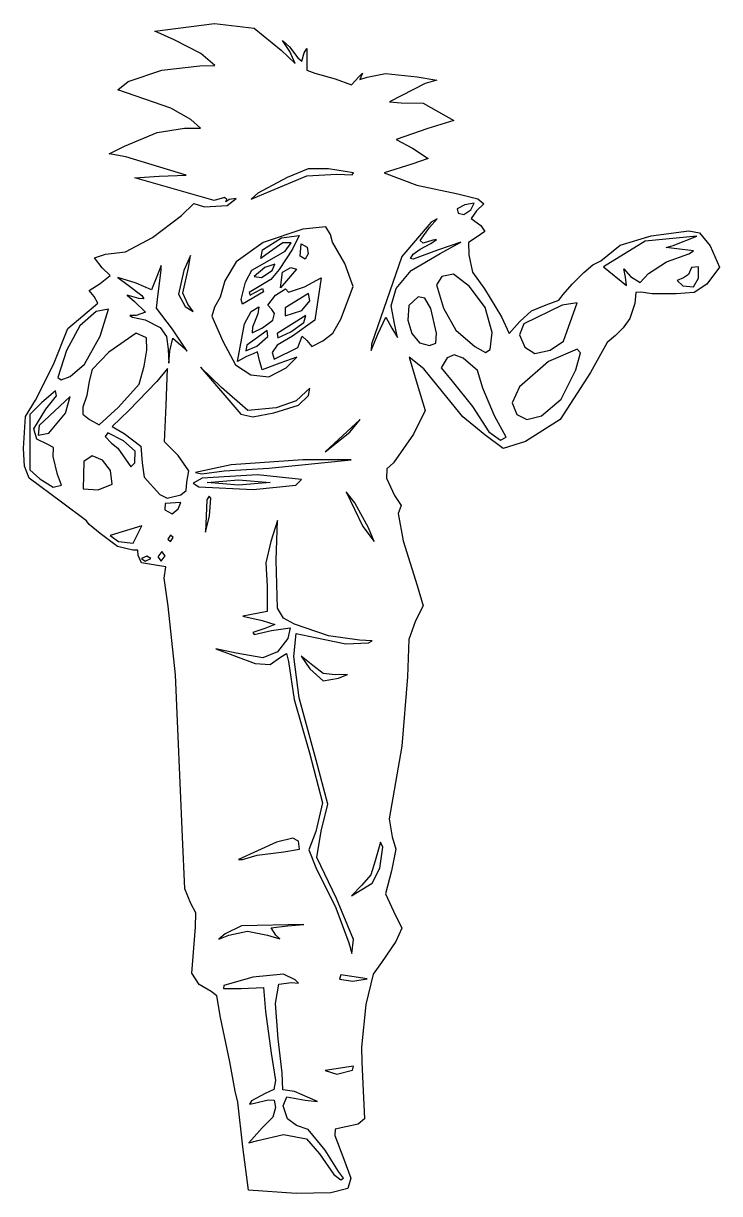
# Model space of a CAD drawing. Extents: x 9.4 to 47.8, y -22.7 to 11.
# Drawn here: x 9.38 to 29.19, y -22.33 to 10.97 of the extents above; entities that cross this region are included whole.
import ezdxf

# ---------------------------------------------------------------- set-up
doc = ezdxf.new("R2010")
doc.units = 0

msp = doc.modelspace()

# ---------------------------------------------------------------- linework, layer by layer
at = {"layer": 'Layer 1'}
for p, q in [((13.115116, 10.74917), (14.818386, 10.969456)), ((13.669732, 10.500563), (13.115116, 10.74917)), ((14.818386, 10.969456), (15.948351, 10.829611)), ((15.948351, 10.829611), (16.713726, 10.212244)), ((14.423571, 10.116801), (13.669732, 10.500563)), ((16.960365, 10.165223), (16.752325, 10.484094)), ((16.752325, 10.484094), (16.948154, 10.304273)), ((14.827892, 9.769951), (14.423571, 10.116801)), ((16.713726, 10.212244), (17.115606, 9.824)), ((16.948154, 10.304273), (17.187978, 9.985836)), ((17.115606, 9.824), (16.960365, 10.165223)), ((17.302084, 9.896181), (17.370563, 10.130079)), ((17.370563, 10.130079), (17.444512, 10.253336)), ((17.444512, 10.253336), (17.445472, 9.924867)), ((13.319536, 9.634179), (14.402386, 9.758716)), ((14.402386, 9.758716), (14.827892, 9.769951)), ((17.187978, 9.985836), (17.302084, 9.896181)), ((17.445472, 9.924867), (17.439901, 9.639211)), ((12.358315, 9.316563), (13.319536, 9.634179)), ((17.439901, 9.639211), (17.669254, 9.552604)), ((17.669254, 9.552604), (18.24927, 9.387845)), ((18.24927, 9.387845), (18.717279, 9.223474)), ((18.717279, 9.223474), (18.921311, 9.4472)), ((18.921311, 9.4472), (19.032004, 9.548932)), ((19.032004, 9.548932), (18.950666, 9.373352)), ((18.950666, 9.373352), (19.158971, 9.43678)), ((19.158971, 9.43678), (19.682667, 9.540715)), ((19.682667, 9.540715), (20.581431, 9.447603)), ((20.581431, 9.447603), (21.141465, 9.353874)), ((21.141465, 9.353874), (20.805444, 9.257757)), ((12.068906, 9.078605), (12.358315, 9.316563)), ((13.576177, 8.555928), (12.068906, 9.078605)), ((20.805444, 9.257757), (19.799934, 8.73345)), ((19.799934, 8.73345), (20.131725, 8.712286)), ((20.131725, 8.712286), (20.750225, 8.700266)), ((20.750225, 8.700266), (21.626829, 8.203403)), ((14.142606, 8.234946), (13.576177, 8.555928)), ((14.42105, 7.988819), (14.142606, 8.234946)), ((21.626829, 8.203403), (20.882197, 7.983099)), ((12.259035, 7.480389), (13.18322, 7.861682)), ((13.18322, 7.861682), (13.966045, 7.985712)), ((13.966045, 7.985712), (14.42105, 7.988819)), ((20.882197, 7.983099), (19.986224, 7.669315)), ((19.986224, 7.669315), (20.447982, 7.422574)), ((11.816839, 7.256789), (12.259035, 7.480389)), ((20.447982, 7.422574), (20.896009, 7.127254)), ((12.29756, 7.172235), (11.816839, 7.256789)), ((14.01043, 6.648406), (12.29756, 7.172235)), ((20.896009, 7.127254), (20.432089, 6.960156)), ((17.480342, 6.829011), (16.885132, 6.58098)), ((17.442973, 6.630418), (18.29449, 6.683091)), ((18.064052, 6.833425), (17.480342, 6.829011)), ((18.773429, 6.713712), (18.064052, 6.833425)), ((18.29449, 6.683091), (18.7326, 6.664317)), ((18.7326, 6.664317), (18.773429, 6.713712)), ((20.432089, 6.960156), (19.646487, 6.715711)), ((19.646487, 6.715711), (20.573214, 6.363449)), ((12.554268, 6.575868), (13.24505, 6.62615)), ((14.805038, 5.92514), (12.554268, 6.575868)), ((13.24505, 6.62615), (14.01043, 6.648406)), ((16.885132, 6.58098), (16.053071, 6.140551)), ((16.4017, 6.19141), (17.442973, 6.630418)), ((20.573214, 6.363449), (21.734887, 6.115827)), ((15.0984, 6.016186), (14.805038, 5.92514)), ((15.165675, 5.960501), (15.0984, 6.016186)), ((15.860532, 5.966705), (16.401692, 6.19141)), ((16.053071, 6.140551), (15.860532, 5.966705)), ((16.401692, 6.19141), (16.4017, 6.19141)), ((21.734887, 6.115827), (22.304466, 5.976964)), ((13.876534, 5.507077), (14.228076, 5.84265)), ((14.228076, 5.84265), (14.534571, 5.750822)), ((14.534571, 5.750822), (15.175888, 5.786864)), ((15.136, 5.891842), (15.165675, 5.960501)), ((15.231261, 5.95957), (15.136, 5.891842)), ((15.175888, 5.786864), (15.435739, 5.989706)), ((15.435739, 5.989706), (15.231261, 5.95957)), ((21.937616, 5.810116), (21.720625, 5.69481)), ((21.720625, 5.69481), (21.751275, 5.56818)), ((21.913749, 5.527414), (22.1126, 5.668199)), ((22.201182, 5.850752), (21.937616, 5.810116)), ((22.1126, 5.6682), (22.201182, 5.850752)), ((22.1126, 5.668199), (22.1126, 5.6682)), ((22.475955, 5.838101), (22.268687, 5.630834)), ((22.304466, 5.976964), (22.475955, 5.838101)), ((13.054258, 4.876065), (13.876534, 5.507077)), ((20.936078, 5.16024), (21.147986, 5.411223)), ((21.147986, 5.411223), (20.982141, 5.31093)), ((21.751275, 5.56818), (21.913749, 5.527414)), ((22.268687, 5.630834), (22.123064, 5.414174)), ((22.123064, 5.414174), (22.392204, 5.214644)), ((17.330596, 5.110503), (16.204816, 4.732709)), ((17.979805, 5.182198), (17.330596, 5.110503)), ((18.117234, 4.965108), (17.979805, 5.182198)), ((20.982141, 5.31093), (20.143345, 4.340247)), ((20.67183, 4.795525), (20.936078, 5.16024)), ((22.509697, 5.049933), (22.264995, 4.880389)), ((22.392204, 5.214644), (22.509697, 5.049933)), ((27.236205, 4.919508), (28.313865, 5.070203)), ((28.313865, 5.070203), (28.616982, 5.006178)), ((28.616982, 5.006178), (28.922305, 4.636826)), ((12.284494, 4.470627), (13.054258, 4.876065)), ((16.204816, 4.732709), (15.433016, 4.179289)), ((16.17777, 4.527253), (16.723682, 4.867438)), ((16.762563, 4.725879), (16.382675, 4.456613)), ((16.723682, 4.867438), (17.226687, 4.936329)), ((16.99479, 4.723778), (16.762563, 4.725879)), ((16.827693, 4.485842), (16.99479, 4.723778)), ((17.226687, 4.936329), (17.038125, 4.53999)), ((17.256368, 4.345166), (17.282657, 4.695872)), ((17.282657, 4.695872), (17.457627, 4.604775)), ((18.177421, 4.743296), (18.117234, 4.965108)), ((18.528278, 4.141068), (18.177421, 4.743296)), ((20.665829, 4.547669), (20.971609, 4.702792)), ((20.7494, 4.716113), (20.67183, 4.795525)), ((21.029417, 4.804553), (20.7494, 4.716113)), ((20.971609, 4.702792), (21.135377, 4.818885)), ((21.135377, 4.818885), (21.029417, 4.804553)), ((21.825006, 4.747696), (21.162532, 4.517265)), ((21.24079, 4.417208), (21.825006, 4.747696)), ((22.264995, 4.880389), (22.045099, 4.736829)), ((22.045099, 4.736829), (22.05128, 4.380167)), ((27.069795, 4.76954), (25.887595, 4.037465)), ((26.358268, 4.657316), (27.236205, 4.919508)), ((28.537025, 4.915914), (27.069795, 4.76954)), ((27.86182, 4.64883), (28.537025, 4.915914)), ((11.39924, 4.296862), (11.714704, 4.398373)), ((11.714704, 4.398373), (12.284494, 4.470627)), ((14.130037, 4.36127), (13.943915, 3.939978)), ((14.079888, 4.013839), (14.130037, 4.36127)), ((16.131143, 4.281409), (16.17777, 4.527253)), ((16.382675, 4.456613), (16.131143, 4.281409)), ((16.316396, 4.197318), (16.827693, 4.485842)), ((17.038125, 4.53999), (16.658459, 3.965722)), ((17.25637, 4.345166), (17.256368, 4.345166)), ((17.391825, 4.259835), (17.25637, 4.345166)), ((17.485487, 4.407653), (17.391825, 4.259835)), ((17.457627, 4.604775), (17.485487, 4.407653)), ((20.143345, 4.340247), (19.281335, 1.840837)), ((20.391295, 4.279789), (20.469382, 4.398328)), ((20.411384, 3.937283), (21.24079, 4.417208)), ((21.162532, 4.517265), (20.4691, 4.258094)), ((20.469382, 4.398328), (20.665829, 4.547669)), ((22.05128, 4.380167), (22.157554, 3.885335)), ((25.810755, 4.214534), (26.358268, 4.657316)), ((27.664986, 4.591623), (27.86182, 4.64883)), ((28.048498, 4.547385), (27.664986, 4.591623)), ((27.675142, 4.183067), (28.309847, 4.407521)), ((28.440513, 4.49806), (28.048498, 4.547385)), ((28.309847, 4.407521), (28.440513, 4.49806)), ((28.922305, 4.636826), (29.186078, 4.034539)), ((11.620872, 4.013208), (11.39924, 4.296862)), ((11.844886, 3.793049), (11.620872, 4.013208)), ((13.303648, 4.079695), (13.199045, 3.816757)), ((13.302119, 3.950299), (13.303648, 4.079695)), ((13.91542, 3.289695), (14.079888, 4.013839)), ((15.433016, 4.179289), (15.106525, 3.647437)), ((15.878508, 3.948116), (16.316396, 4.197318)), ((16.250451, 4.024974), (15.944339, 3.76206)), ((16.530519, 4.118217), (16.250451, 4.024974)), ((16.455797, 3.941256), (16.530519, 4.118217)), ((16.751458, 3.892917), (16.991251, 4.020093)), ((16.991251, 4.020093), (17.146506, 3.978828)), ((18.760083, 3.481352), (18.528278, 4.141068)), ((20.4691, 4.258094), (20.391295, 4.279789)), ((25.323704, 3.876955), (25.577175, 4.099704)), ((25.577175, 4.099704), (25.810755, 4.214534)), ((25.887595, 4.037465), (26.534539, 3.508299)), ((27.164742, 3.849275), (27.675142, 4.183067)), ((28.384283, 4.024773), (28.304104, 3.826326)), ((28.584864, 4.042096), (28.384283, 4.024773)), ((28.589913, 3.717893), (28.584864, 4.042096)), ((29.186078, 4.034539), (28.824301, 3.544836)), ((11.564869, 3.570111), (11.844886, 3.793049)), ((12.585154, 3.575406), (12.06886, 3.740035)), ((12.06886, 3.740035), (12.357841, 3.516696)), ((13.199045, 3.816757), (13.024094, 3.387215)), ((13.218148, 3.277315), (13.302119, 3.950299)), ((13.943915, 3.939978), (13.793369, 3.26199)), ((15.700358, 3.609554), (15.878508, 3.948116)), ((16.416104, 3.680254), (15.802426, 3.31257)), ((15.944339, 3.76206), (16.157112, 3.741908)), ((16.157112, 3.741908), (16.455797, 3.941256)), ((16.658459, 3.965722), (16.416104, 3.680254)), ((16.455797, 3.941256), (16.455797, 3.941256)), ((17.146506, 3.978828), (16.692766, 3.443673)), ((16.692766, 3.443673), (16.751458, 3.892917)), ((17.377696, 3.468996), (17.847281, 3.726292)), ((17.847281, 3.726292), (17.673425, 2.526362)), ((19.98074, 3.421182), (20.411384, 3.937283)), ((21.280521, 3.76378), (21.130182, 3.525699)), ((21.614679, 3.830184), (21.280521, 3.76378)), ((22.067832, 3.484442), (21.614679, 3.830184)), ((22.157554, 3.885335), (22.494047, 3.419904)), ((24.994515, 3.543541), (25.323704, 3.876955)), ((26.508263, 3.744958), (26.465185, 3.987641)), ((26.465185, 3.987641), (26.647532, 3.769723)), ((26.508264, 3.744959), (26.508263, 3.744958)), ((26.534539, 3.508299), (26.508264, 3.744959)), ((26.647532, 3.769723), (26.929872, 3.59909)), ((26.929872, 3.59909), (27.164742, 3.849275)), ((28.158159, 3.726284), (27.979739, 3.649152)), ((28.304104, 3.826326), (28.158159, 3.726284)), ((28.439982, 3.46847), (28.589913, 3.717894)), ((28.589913, 3.717894), (28.589913, 3.717893)), ((11.248632, 3.372237), (11.564869, 3.570111)), ((11.397974, 3.193009), (11.248632, 3.372237)), ((12.357841, 3.516696), (12.749865, 3.229561)), ((13.024094, 3.387215), (12.585154, 3.575406)), ((15.106525, 3.647437), (14.981045, 3.177749)), ((15.57841, 3.115618), (15.700358, 3.609554)), ((15.968384, 3.311441), (16.183281, 3.422679)), ((16.183281, 3.422679), (16.207492, 3.327951)), ((16.554868, 3.234292), (16.835901, 3.418009)), ((16.692766, 3.443673), (16.692766, 3.443673)), ((16.835901, 3.418009), (16.922495, 3.319655)), ((16.922495, 3.319655), (17.377696, 3.468996)), ((18.413192, 2.555298), (18.760083, 3.481352)), ((19.841801, 2.931873), (19.98074, 3.421182)), ((21.130182, 3.525699), (21.33608, 2.863359)), ((22.513736, 2.884193), (22.067832, 3.484442)), ((22.494047, 3.419904), (22.986257, 2.618566)), ((24.736203, 3.256329), (24.994515, 3.543541)), ((27.979739, 3.649152), (28.141835, 3.503704)), ((28.141835, 3.503704), (28.439982, 3.46847)), ((28.824301, 3.544836), (28.463935, 3.308088)), ((10.647946, 2.286653), (11.495039, 3.006827)), ((11.495039, 3.006827), (11.397974, 3.193009)), ((12.66623, 3.144612), (12.330209, 3.238081)), ((12.330209, 3.238081), (12.54067, 3.057685)), ((12.54067, 3.057685), (12.857266, 2.750458)), ((12.805381, 3.131825), (12.66623, 3.144612)), ((12.749865, 3.229561), (12.805381, 3.131825)), ((13.171402, 2.865683), (13.218148, 3.277315)), ((13.793369, 3.26199), (13.983055, 2.910318)), ((14.061513, 2.976719), (13.91542, 3.289695)), ((14.981045, 3.177749), (14.821563, 2.891889)), ((15.578413, 3.115708), (15.57841, 3.115618)), ((15.613215, 2.979666), (15.578413, 3.115708)), ((16.207492, 3.327951), (15.613215, 2.979666)), ((15.802426, 3.31257), (15.828996, 3.232546)), ((15.828996, 3.232546), (15.968384, 3.311441)), ((16.334676, 2.953738), (16.554868, 3.234292)), ((17.49084, 3.277977), (16.830297, 2.876835)), ((17.305263, 2.799484), (17.531674, 3.076585)), ((17.531674, 3.076585), (17.49084, 3.277977)), ((20.606908, 3.190062), (20.3455, 2.943727)), ((20.802205, 3.148521), (20.606908, 3.190062)), ((20.97026, 2.85404), (20.802205, 3.148521)), ((24.250128, 2.956956), (24.611567, 3.090637)), ((24.611567, 3.090637), (24.736203, 3.256329)), ((25.13237, 3.019348), (24.708623, 2.954815)), ((24.742872, 1.929738), (25.13237, 3.019348)), ((26.803485, 3.308041), (26.779138, 2.993368)), ((26.947148, 3.317111), (26.803485, 3.308041)), ((27.264501, 3.27061), (26.947148, 3.317111)), ((27.953676, 3.272867), (27.264501, 3.27061)), ((28.463935, 3.308088), (27.953676, 3.272867)), ((11.453658, 2.767619), (10.988366, 2.361468)), ((11.798825, 2.837446), (11.453658, 2.767619)), ((11.562236, 2.064674), (11.798825, 2.837446)), ((12.857266, 2.750458), (12.584157, 2.66074)), ((13.622899, 2.270183), (13.171402, 2.865683)), ((13.983055, 2.910318), (14.206497, 2.765661)), ((14.061515, 2.976719), (14.061513, 2.976719)), ((14.206497, 2.765661), (14.061515, 2.976719)), ((14.821563, 2.891889), (14.744391, 2.640099)), ((15.67014, 2.419545), (15.86343, 2.768702)), ((15.86343, 2.768702), (16.080433, 2.904908)), ((16.045183, 2.699563), (15.895463, 2.327089)), ((16.080433, 2.904908), (16.045183, 2.699563)), ((16.445121, 2.830238), (16.334676, 2.953738)), ((16.519792, 2.712122), (16.445121, 2.830238)), ((16.474467, 2.526962), (16.519792, 2.712122)), ((16.830297, 2.876835), (16.825106, 2.644404)), ((16.825106, 2.644404), (17.305263, 2.799483)), ((17.305263, 2.799483), (17.305263, 2.799484)), ((19.947476, 2.379942), (19.841801, 2.931873)), ((20.3455, 2.943727), (20.317252, 2.522115)), ((21.136348, 2.158188), (20.97026, 2.85404)), ((21.33608, 2.863359), (21.681564, 2.236472)), ((22.719248, 2.176782), (22.513736, 2.884193)), ((23.505279, 2.489814), (23.835675, 2.790514)), ((24.708623, 2.954815), (23.618073, 2.415376)), ((23.835675, 2.790514), (24.250128, 2.956956)), ((26.779138, 2.993368), (26.634985, 2.570583)), ((10.988366, 2.361468), (10.61041, 1.664539)), ((12.584157, 2.66074), (12.409847, 2.661116)), ((12.409847, 2.661116), (12.479552, 2.609985)), ((12.479552, 2.609985), (12.839984, 2.536794)), ((12.839984, 2.536794), (13.269344, 2.313277)), ((14.744391, 2.640099), (15.05576, 1.926125)), ((15.47508, 1.344585), (15.67014, 2.419545)), ((16.180489, 2.309939), (16.474467, 2.526962)), ((17.417614, 2.658684), (16.59765, 2.13952)), ((16.990328, 2.192058), (17.357605, 2.452616)), ((17.673425, 2.526362), (17.038403, 2.065101)), ((17.357605, 2.452616), (17.417614, 2.658684)), ((18.186192, 2.152173), (18.413192, 2.555298)), ((19.466928, 2.120853), (19.687811, 2.606216)), ((19.687811, 2.606216), (19.859878, 2.294282)), ((20.018604, 2.028605), (19.947476, 2.379942)), ((20.317252, 2.522115), (20.430886, 2.143573)), ((22.986257, 2.618566), (23.202194, 2.145489)), ((23.202194, 2.145489), (23.505279, 2.489814)), ((23.618073, 2.415376), (23.495746, 2.104256)), ((26.634985, 2.570583), (26.442374, 2.304202)), ((10.238278, 1.262183), (10.647946, 2.286653)), ((11.117761, 1.273431), (11.562236, 2.064674)), ((12.590503, 2.158199), (11.809082, 1.616259)), ((12.884628, 2.020218), (12.590503, 2.158199)), ((12.890241, 1.672865), (12.884628, 2.020218)), ((13.269344, 2.313277), (13.448973, 2.06114)), ((13.448973, 2.06114), (13.501073, 1.697237)), ((13.5425, 1.654158), (13.635628, 2.008846)), ((14.0434, 1.643687), (13.622899, 2.270183)), ((13.635628, 2.008846), (13.856596, 1.810768)), ((13.635628, 2.008846), (13.635628, 2.008846)), ((16.310983, 2.232859), (15.735714, 1.809825)), ((15.895463, 2.327089), (15.886511, 2.159963)), ((15.886511, 2.159963), (16.180489, 2.309939)), ((16.019818, 1.781456), (16.329782, 2.057346)), ((16.329782, 2.057346), (16.310983, 2.232859)), ((16.59765, 2.13952), (16.615817, 2.021374)), ((17.038403, 2.065101), (16.598311, 1.811586)), ((16.615817, 2.021374), (16.990328, 2.192058)), ((16.990328, 2.192058), (16.990328, 2.192058)), ((17.187093, 1.749859), (17.306561, 2.065142)), ((17.306561, 2.065142), (17.44687, 1.949353)), ((17.896337, 1.935767), (18.186192, 2.152173)), ((19.276968, 1.658141), (19.466935, 2.120855)), ((19.466935, 2.120855), (19.466928, 2.120853)), ((19.859878, 2.294282), (20.018604, 2.028605)), ((20.430886, 2.143573), (20.649827, 1.878846)), ((21.109682, 1.86963), (21.136347, 2.158188)), ((21.136347, 2.158188), (21.136348, 2.158188)), ((21.681564, 2.236472), (22.222082, 1.770089)), ((22.65912, 1.689303), (22.719248, 2.176779)), ((22.719248, 2.176779), (22.719248, 2.176782)), ((23.495746, 2.104256), (23.648323, 1.757565)), ((26.228383, 2.083572), (25.990037, 1.884713)), ((26.442374, 2.304202), (26.228383, 2.083572)), ((12.815559, 1.216238), (12.890241, 1.672865)), ((13.501073, 1.697237), (13.514532, 1.29947)), ((13.856596, 1.810768), (14.0434, 1.643687)), ((15.05576, 1.926125), (15.416063, 1.256017)), ((15.735714, 1.809825), (15.705653, 1.646942)), ((15.705653, 1.646942), (16.019818, 1.781456)), ((16.019818, 1.781456), (16.019818, 1.781456)), ((16.598311, 1.811586), (16.457231, 1.603589)), ((16.513039, 1.411478), (17.187093, 1.749859)), ((17.44687, 1.949353), (17.586794, 1.77785)), ((17.586794, 1.77785), (17.896337, 1.935767)), ((19.281335, 1.840837), (19.276968, 1.658141)), ((20.649827, 1.878846), (20.9375, 1.798677)), ((20.9375, 1.798677), (21.109682, 1.86963)), ((22.222082, 1.770089), (22.52438, 1.607071)), ((22.52438, 1.607071), (22.65912, 1.689303)), ((23.648323, 1.757565), (23.927002, 1.571492)), ((23.927002, 1.571492), (24.370909, 1.67405)), ((25.134761, 1.696033), (24.31564, 1.345845)), ((24.370908, 1.674051), (24.742872, 1.929738)), ((24.370909, 1.67405), (24.370908, 1.674051)), ((25.22714, 1.595434), (25.134761, 1.696033)), ((25.990037, 1.884713), (25.51344, 1.035162)), ((10.61041, 1.664539), (10.358415, 0.8943)), ((11.809082, 1.616259), (11.338579, 1.116109)), ((13.514532, 1.29947), (13.5425, 1.654158)), ((15.557522, 1.392816), (15.47508, 1.344585)), ((15.72957, 1.486156), (15.557522, 1.392816)), ((15.914432, 1.560826), (15.72957, 1.486156)), ((16.043812, 1.620161), (15.914432, 1.560826)), ((16.10111, 1.374147), (16.043812, 1.620161)), ((16.173652, 1.112798), (16.10111, 1.374147)), ((16.457231, 1.603589), (16.513039, 1.411478)), ((17.162356, 1.468426), (16.672336, 1.301257)), ((16.85229, 1.167958), (17.162356, 1.468426)), ((20.773513, 1.135823), (20.358711, 1.471845)), ((20.358711, 1.471845), (20.582955, 0.702161)), ((21.435614, 1.45275), (21.269367, 1.165243)), ((21.632079, 1.533534), (21.435614, 1.45275)), ((21.892457, 1.441772), (21.632079, 1.533534)), ((22.295568, 1.087729), (21.892457, 1.441772)), ((24.31564, 1.345845), (23.490971, 0.623673)), ((25.094124, 1.109618), (25.22714, 1.595434)), ((9.726362, 0.244043), (10.238278, 1.262183)), ((10.70982, 0.919024), (11.117761, 1.273431)), ((11.338579, 1.116109), (11.247463, 0.789967)), ((12.671202, 0.706466), (12.815559, 1.216238)), ((13.480847, 1.145241), (13.172173, 0.774331)), ((13.439266, 0.102291), (13.480847, 1.145241)), ((15.012602, 0.60877), (14.421099, 1.187472)), ((14.421099, 1.187472), (15.566019, -0.154138)), ((15.416063, 1.256017), (15.848672, 0.966011)), ((16.672336, 1.301257), (16.173652, 1.112798)), ((16.363325, 0.912842), (16.852292, 1.167944)), ((16.852292, 1.167944), (16.85229, 1.167958)), ((21.425874, 0.333867), (20.773513, 1.135823)), ((21.269367, 1.165243), (21.575343, 0.784361)), ((22.447897, 0.583659), (22.295568, 1.087729)), ((25.51344, 1.035162), (24.646808, -0.301205)), ((24.677709, 0.276857), (25.094124, 1.109618)), ((10.358415, 0.8943), (10.456765, 0.821742)), ((10.456765, 0.821742), (10.709819, 0.91903)), ((10.709819, 0.91903), (10.70982, 0.919024)), ((11.247463, 0.789967), (11.183121, 0.379848)), ((12.08343, 0.048738), (12.671202, 0.706466)), ((13.172173, 0.774331), (12.383941, -0.051736)), ((15.848672, 0.966011), (16.363325, 0.912842)), ((20.582955, 0.702161), (20.805895, -0.04455)), ((21.575343, 0.784361), (22.154045, 0.062242)), ((10.714613, 0.354779), (9.830814, -0.469456)), ((10.292313, 0.515431), (9.900289, 0.176231)), ((10.015417, -0.007267), (10.32474, 0.367386)), ((10.32474, 0.367386), (10.292313, 0.515431)), ((10.58122, -0.119272), (10.714613, 0.354779)), ((11.183121, 0.379848), (11.069641, 0.048533)), ((15.760938, -0.043774), (15.012602, 0.60877)), ((17.419854, 0.482448), (17.144919, 0.230906)), ((17.209899, 0.10803), (17.487963, 0.376606)), ((17.529766, 0.590104), (17.419854, 0.482448)), ((17.487963, 0.376606), (17.529766, 0.590104)), ((21.884468, -0.226166), (21.425874, 0.333867)), ((22.782599, -0.200388), (22.447897, 0.583659)), ((23.490971, 0.623673), (23.280523, 0.169226)), ((9.444092, -0.213924), (9.726362, 0.244043)), ((9.900289, 0.176231), (9.567389, -0.162969)), ((11.069641, 0.048533), (11.072819, -0.146902)), ((11.53474, -0.455016), (12.083429, 0.048736)), ((12.083429, 0.048736), (12.08343, 0.048738)), ((13.397684, -0.940659), (13.439266, 0.102291)), ((16.572182, 0.027012), (15.760938, -0.043774)), ((16.50102, -0.116306), (17.209899, 0.10803)), ((17.144919, 0.230906), (16.572182, 0.027012)), ((22.154045, 0.062242), (22.623921, -0.649705)), ((23.280523, 0.169226), (23.418891, -0.156609)), ((24.11653, -0.203662), (24.677709, 0.276857)), ((9.380736, -1.130907), (9.444092, -0.213924)), ((9.567389, -0.162969), (9.5674, -0.949571)), ((9.679396, -0.573706), (10.015417, -0.007267)), ((10.10543, -0.69542), (10.58122, -0.119272)), ((10.58122, -0.119272), (10.58122, -0.119272)), ((11.072819, -0.146902), (11.264657, -0.305876)), ((11.264657, -0.305876), (11.53474, -0.455016)), ((12.383941, -0.051736), (11.904383, -0.506887)), ((15.566019, -0.154138), (15.90289, -0.223273)), ((15.90289, -0.223273), (16.501019, -0.116303)), ((16.501019, -0.116303), (16.50102, -0.116306)), ((18.961487, -0.305951), (17.9679, -1.219845)), ((18.66592, -0.660639), (18.961487, -0.305951)), ((20.805895, -0.04455), (20.473728, -0.716591)), ((22.504734, -0.735261), (21.884468, -0.226166)), ((23.11862, -0.809982), (22.782599, -0.200388)), ((23.418891, -0.156609), (23.707107, -0.298679)), ((24.646808, -0.301205), (23.66196, -0.933338)), ((23.707107, -0.298679), (24.116531, -0.203661)), ((24.116531, -0.203661), (24.11653, -0.203662)), ((9.762711, -0.866471), (9.679396, -0.573706)), ((9.830814, -0.469456), (9.798437, -0.750666)), ((11.904383, -0.506887), (12.242713, -0.705162)), ((17.9679, -1.219845), (18.66592, -0.660639)), ((18.66592, -0.660639), (18.66592, -0.660639)), ((22.623921, -0.649705), (22.951086, -0.891942)), ((9.5674, -0.949571), (9.5674, -1.73618)), ((10.071442, -1.017319), (9.762711, -0.866471)), ((9.798437, -0.750666), (10.10543, -0.69542)), ((11.782322, -0.679308), (11.702031, -0.790378)), ((11.702031, -0.790378), (11.882198, -0.977992)), ((12.230349, -0.911105), (11.782322, -0.679308)), ((11.882198, -0.977992), (12.069155, -1.121285)), ((12.558044, -1.206662), (12.230349, -0.911105)), ((12.242713, -0.705162), (12.721404, -1.064138)), ((13.778968, -1.328105), (13.397684, -0.940659)), ((20.473728, -0.716591), (19.908116, -1.537976)), ((23.028537, -1.127284), (22.504734, -0.735261)), ((22.951086, -0.891942), (23.118619, -0.809973)), ((23.66196, -0.933338), (23.028537, -1.127284)), ((23.118619, -0.809973), (23.11862, -0.809982)), ((9.408469, -1.629432), (9.380736, -1.130907)), ((10.23786, -1.104339), (10.071442, -1.017319)), ((10.230309, -1.35423), (10.23786, -1.104339)), ((12.069155, -1.121285), (12.433146, -1.650034)), ((12.54625, -1.53192), (12.558044, -1.206662)), ((12.721404, -1.064138), (12.762446, -1.537979)), ((14.083344, -1.763085), (13.778968, -1.328105)), ((9.545006, -1.974821), (9.408469, -1.629432)), ((10.347434, -1.868424), (10.230309, -1.35423)), ((11.100802, -1.495784), (11.076638, -2.275651)), ((11.338613, -1.340057), (11.100802, -1.495784)), ((11.628756, -1.458827), (11.338613, -1.340057)), ((11.856423, -1.759169), (11.628756, -1.458827)), ((12.433146, -1.650034), (12.54625, -1.531921)), ((12.54625, -1.531921), (12.54625, -1.53192)), ((12.762446, -1.537979), (12.815276, -1.948728)), ((15.292809, -1.596398), (14.27511, -1.808737)), ((17.3332, -1.452282), (15.292809, -1.596398)), ((16.36247, -1.690291), (18.70915, -1.452338)), ((18.70915, -1.452338), (17.3332, -1.452282)), ((19.908116, -1.537976), (19.718624, -1.709934)), ((10.464526, -2.656767), (9.545006, -1.974821)), ((9.5674, -1.73618), (9.846321, -1.991791)), ((9.846321, -1.991791), (10.224668, -2.231457)), ((10.46376, -2.172222), (10.347434, -1.868424)), ((11.906804, -2.14816), (11.856423, -1.759169)), ((12.815276, -1.948728), (13.263645, -2.437937)), ((14.027064, -2.08216), (14.083344, -1.763085)), ((14.469804, -1.971593), (14.208172, -2.119809)), ((14.27511, -1.808737), (14.458358, -1.848372)), ((14.458358, -1.848372), (15.093063, -1.762684)), ((16.040839, -1.87827), (14.469804, -1.971593)), ((15.09306, -1.762684), (16.36247, -1.690291)), ((15.093063, -1.762684), (15.09306, -1.762684)), ((17.295884, -2.015191), (16.040839, -1.87827)), ((19.718624, -1.709934), (19.711367, -1.975666)), ((19.711367, -1.975666), (19.940729, -2.465115)), ((10.224668, -2.231457), (10.46377, -2.172221)), ((10.46377, -2.172221), (10.46376, -2.172222)), ((11.076638, -2.275651), (11.505298, -2.306763)), ((11.505298, -2.306763), (11.906803, -2.14816)), ((11.906803, -2.14816), (11.906804, -2.14816)), ((13.861014, -2.448797), (14.00854, -2.32038)), ((14.00854, -2.32038), (14.027064, -2.08216)), ((14.208172, -2.119809), (14.367559, -2.224347)), ((14.367559, -2.224347), (15.914474, -2.294582)), ((14.6077, -2.09806), (15.503755, -2.02339)), ((15.503755, -2.172733), (14.6077, -2.09806)), ((14.6077, -2.09806), (14.6077, -2.09806)), ((15.503755, -2.02339), (16.39981, -2.09806)), ((16.39981, -2.09806), (15.503755, -2.172733)), ((15.914474, -2.294582), (17.127884, -2.172515)), ((17.127874, -2.172516), (17.295884, -2.015191)), ((17.127884, -2.172515), (17.127874, -2.172516)), ((11.17285, -3.186103), (10.464526, -2.656767)), ((13.263645, -2.437937), (13.465724, -2.543547)), ((13.861014, -2.663006), (13.417788, -2.690889)), ((13.465724, -2.543547), (13.861015, -2.448802)), ((13.783716, -2.849685), (13.861014, -2.663006)), ((13.861015, -2.448802), (13.861014, -2.448797)), ((14.600094, -2.588385), (14.563501, -3.510596)), ((14.668719, -2.480842), (14.600094, -2.588385)), ((14.708251, -2.546329), (14.668719, -2.480842)), ((14.674571, -3.041475), (14.708251, -2.546329)), ((18.809929, -2.673455), (18.563807, -2.360341)), ((18.563807, -2.360341), (19.03338, -3.352334)), ((19.940729, -2.465115), (20.123041, -2.751884)), ((13.417788, -2.690889), (13.408263, -2.876422)), ((13.408263, -2.876422), (13.61033, -2.988257)), ((13.61033, -2.988257), (13.783715, -2.849696)), ((13.783715, -2.849696), (13.783716, -2.849685)), ((19.194131, -3.389517), (18.809929, -2.673455)), ((20.123041, -2.751884), (20.045835, -2.977085)), ((20.045835, -2.977085), (20.186525, -3.757401)), ((11.24884, -3.292769), (11.17285, -3.186103)), ((11.568614, -3.5438), (11.24884, -3.292769)), ((14.563501, -3.510596), (14.674571, -3.041475)), ((14.674571, -3.041475), (14.674571, -3.041475)), ((16.605841, -3.180778), (16.420981, -3.778149)), ((16.567152, -4.305678), (16.605841, -3.180778)), ((12.061451, -3.918331), (11.568614, -3.5438)), ((12.746932, -3.333837), (11.844895, -3.605498)), ((11.844895, -3.605498), (12.087577, -3.778847)), ((12.503171, -3.825592), (12.746932, -3.333837)), ((13.56233, -3.591489), (13.487659, -3.707903)), ((13.637001, -3.661754), (13.56233, -3.591489)), ((13.56233, -3.778168), (13.637001, -3.661754)), ((13.637001, -3.661754), (13.637001, -3.661754)), ((19.03338, -3.352334), (19.360174, -3.775151)), ((19.360174, -3.775151), (19.194131, -3.389516)), ((19.194131, -3.389516), (19.194131, -3.389517)), ((12.490419, -4.019135), (12.061451, -3.918331)), ((12.087577, -3.778847), (12.503171, -3.825591)), ((12.503171, -3.825591), (12.503171, -3.825592)), ((13.487659, -3.707903), (13.56233, -3.778168)), ((16.420981, -3.778149), (16.275615, -4.38664)), ((20.186525, -3.757401), (20.585558, -5.027711)), ((12.633917, -4.024879), (12.490419, -4.019135)), ((12.648846, -4.17762), (12.633917, -4.024879)), ((12.740945, -4.386543), (12.648846, -4.17762)), ((12.8947, -4.18886), (12.740951, -4.26353)), ((12.740951, -4.26353), (12.848551, -4.3382)), ((12.848551, -4.3382), (13.0023, -4.26353)), ((13.0023, -4.26353), (12.8947, -4.18886)), ((13.0023, -4.26353), (13.0023, -4.26353)), ((13.321206, -4.059684), (13.202171, -4.213715)), ((13.202171, -4.213715), (13.29551, -4.3382)), ((13.29551, -4.3382), (13.412992, -4.182636)), ((13.412992, -4.182637), (13.321206, -4.059684)), ((13.412992, -4.182636), (13.412992, -4.182637)), ((16.612688, -5.674168), (16.567152, -4.305678)), ((13.142412, -4.450357), (12.740945, -4.386543)), ((13.431872, -4.497818), (13.142412, -4.450357)), ((13.388479, -4.814403), (13.431872, -4.497818)), ((16.275615, -4.38664), (16.316432, -5.047559)), ((13.495436, -5.611965), (13.388479, -4.814403)), ((16.316432, -5.047559), (16.310824, -5.767574)), ((20.585558, -5.027711), (20.756342, -5.60527)), ((13.711444, -7.566459), (13.495436, -5.611965)), ((20.756342, -5.60527), (20.538208, -6.035774)), ((15.819636, -5.85812), (15.620139, -5.900286)), ((15.620139, -5.900286), (16.175123, -6.025241)), ((16.310824, -5.767574), (15.819636, -5.85812)), ((16.780435, -5.953581), (16.612688, -5.674168)), ((17.093755, -6.132848), (16.780435, -5.953581)), ((16.248838, -6.251225), (15.90841, -6.364117)), ((15.945343, -6.42109), (16.443183, -6.307219)), ((16.175123, -6.025241), (16.534888, -6.136078)), ((16.534888, -6.136078), (16.248838, -6.251225)), ((16.443183, -6.307219), (16.972611, -6.230152)), ((16.972611, -6.230152), (16.904951, -6.532638)), ((18.063689, -6.45989), (17.093755, -6.132848)), ((20.538208, -6.035774), (20.348562, -6.565402)), ((15.90841, -6.364117), (15.945343, -6.42109)), ((16.904951, -6.532638), (16.608434, -6.915856)), ((17.078099, -7.050421), (17.139576, -6.39595)), ((17.139576, -6.39595), (17.680942, -6.504193)), ((17.680942, -6.504193), (18.551535, -6.689196)), ((18.938415, -6.584736), (18.063689, -6.45989)), ((19.300297, -6.602591), (18.938415, -6.584736)), ((19.200002, -6.663166), (19.300297, -6.602591)), ((20.348562, -6.565402), (20.310848, -7.623684)), ((15.436734, -6.948775), (14.85685, -6.827005)), ((14.85685, -6.827005), (15.97352, -7.249517)), ((16.189407, -7.090623), (15.436734, -6.948775)), ((16.608434, -6.915856), (16.189407, -7.090623)), ((16.695138, -7.067763), (16.865157, -6.963999)), ((16.865157, -6.963999), (16.922637, -7.194362)), ((18.551535, -6.689196), (19.200002, -6.663166)), ((15.97352, -7.249517), (16.405216, -7.271459)), ((16.405216, -7.271459), (16.695138, -7.067763)), ((16.922637, -7.194362), (17.082132, -8.270663)), ((17.221107, -8.22054), (17.078099, -7.050421)), ((17.611164, -7.303875), (17.278157, -7.038587)), ((17.278157, -7.038587), (17.527153, -7.39969)), ((17.907004, -7.533298), (17.611164, -7.303875)), ((13.904706, -12.178645), (13.711444, -7.566459)), ((17.527153, -7.39969), (17.905835, -7.738501)), ((18.249018, -7.571334), (17.907004, -7.533298)), ((18.602642, -7.561259), (18.249018, -7.571334)), ((18.341293, -7.661476), (18.602642, -7.561259)), ((20.310848, -7.623684), (20.149823, -9.602474)), ((17.905835, -7.738501), (18.341293, -7.661468)), ((18.341293, -7.661468), (18.341293, -7.661476)), ((17.082132, -8.270663), (17.515246, -9.789782)), ((17.70647, -9.99672), (17.221107, -8.22054)), ((20.149823, -9.602474), (19.787686, -11.671044)), ((17.515246, -9.789782), (17.893261, -11.210912)), ((18.042602, -11.24933), (17.70647, -9.99672)), ((17.893261, -11.210912), (17.698274, -12.024129)), ((17.847517, -12.023273), (18.042602, -11.24933)), ((19.787686, -11.671044), (19.873747, -12.182404)), ((13.974931, -13.663845), (13.904706, -12.178645)), ((17.04522, -12.214871), (16.585344, -12.333436)), ((17.202388, -12.303337), (17.04522, -12.214871)), ((17.235247, -12.529325), (17.202388, -12.303337)), ((17.698274, -12.024129), (17.503286, -12.550177)), ((17.728811, -12.770806), (17.847517, -12.023273)), ((19.873747, -12.182404), (19.971689, -12.533791)), ((16.585344, -12.333436), (15.503784, -12.822868)), ((16.027733, -12.701016), (16.79167, -12.603542)), ((16.79167, -12.603542), (17.235247, -12.529325)), ((17.503286, -12.550177), (17.704459, -13.055131)), ((19.541015, -12.331396), (19.390483, -12.864557)), ((19.523642, -13.070995), (19.606648, -12.477343)), ((19.606648, -12.477343), (19.541015, -12.331396)), ((19.971689, -12.533791), (19.847918, -13.145145)), ((15.503784, -12.822868), (15.61112, -12.825408)), ((15.61112, -12.825408), (16.027733, -12.70094)), ((16.027733, -12.70094), (16.027733, -12.701016)), ((18.28769, -13.933433), (17.728811, -12.770806)), ((19.390483, -12.864557), (19.26268, -13.257944)), ((17.704459, -13.055131), (18.272802, -14.203651)), ((19.26268, -13.257944), (19.009035, -13.555072)), ((19.299583, -13.499713), (19.523642, -13.070995)), ((19.847918, -13.145145), (19.684563, -13.802911)), ((18.714646, -13.860481), (19.299584, -13.499714)), ((19.009035, -13.555072), (18.714646, -13.860481)), ((19.299584, -13.499714), (19.299583, -13.499713)), ((14.142043, -14.080395), (13.974931, -13.663845)), ((18.771513, -15.099803), (18.28769, -13.933433)), ((19.684563, -13.802911), (19.913433, -14.291993)), ((14.289422, -14.339036), (14.142043, -14.080395)), ((18.272802, -14.203651), (18.639973, -15.197453)), ((19.913433, -14.291993), (20.142302, -14.781075)), ((14.280334, -14.752436), (14.289422, -14.339036)), ((14.171786, -16.056973), (14.280334, -14.752436)), ((15.118829, -14.942065), (14.94375, -15.090028)), ((14.94375, -15.090028), (15.221369, -14.978426)), ((15.58379, -14.716045), (15.118829, -14.942065)), ((15.221369, -14.978426), (15.753347, -14.866821)), ((17.35374, -14.675769), (15.58379, -14.716045)), ((15.753347, -14.866821), (15.753343, -14.866823)), ((15.753343, -14.866823), (16.325164, -14.978831)), ((16.325164, -14.978831), (16.67374, -15.084252)), ((16.432424, -14.773852), (16.897644, -14.717482)), ((16.565793, -14.974598), (16.432424, -14.773852)), ((16.67374, -15.084252), (16.565793, -14.974598)), ((16.897644, -14.717482), (17.35374, -14.675769)), ((20.142302, -14.781075), (19.979077, -15.1605)), ((18.639973, -15.197453), (18.723212, -15.496241)), ((18.723212, -15.496241), (18.771514, -15.099809)), ((18.771514, -15.099809), (18.771513, -15.099803)), ((19.979077, -15.1605), (19.572003, -15.75403)), ((19.572003, -15.75403), (19.333767, -16.08983)), ((14.379845, -16.382856), (14.171786, -16.056973)), ((15.904395, -16.171842), (15.079076, -16.407908)), ((16.779116, -16.084355), (15.904395, -16.171842)), ((17.109214, -16.25035), (16.779116, -16.084355)), ((17.201985, -16.347978), (17.109214, -16.25035)), ((18.408231, -16.103671), (18.375226, -16.234593)), ((18.375226, -16.234593), (18.751979, -16.285574)), ((19.162671, -16.221053), (18.408231, -16.103671)), ((18.751979, -16.285574), (19.162671, -16.221052)), ((19.333767, -16.08983), (19.120002, -16.95609)), ((19.162671, -16.221052), (19.162671, -16.221053)), ((14.721055, -16.584247), (14.379845, -16.382856)), ((14.878874, -16.708068), (14.721055, -16.584247)), ((15.079076, -16.407908), (15.071788, -16.494527)), ((15.071788, -16.494527), (15.578449, -16.494217)), ((15.578449, -16.494217), (16.213154, -16.47226)), ((16.213154, -16.47226), (16.26569, -17.155045)), ((16.55181, -16.925708), (16.650497, -16.369114)), ((16.650497, -16.369114), (17.005185, -16.327992)), ((17.005185, -16.327992), (17.201985, -16.347978)), ((14.984845, -17.325701), (14.878874, -16.708068)), ((16.631617, -17.928334), (16.55181, -16.925708)), ((19.120002, -16.95609), (18.994791, -18.16378)), ((16.26569, -17.155045), (16.4337, -18.335755)), ((15.249798, -18.581141), (14.984845, -17.325701)), ((16.737558, -18.899059), (16.631617, -17.928334)), ((18.994791, -18.16378), (19.003757, -18.595718)), ((15.403138, -19.421759), (15.249798, -18.581141)), ((16.4337, -18.335755), (16.549175, -19.115904)), ((19.003757, -18.595718), (19.044403, -19.412161)), ((16.764064, -19.384422), (16.737558, -18.899059)), ((18.774385, -18.7099), (17.967931, -18.828817)), ((17.967931, -18.828817), (18.301291, -18.933824)), ((18.301291, -18.933824), (18.747001, -18.82035)), ((18.747001, -18.820353), (18.774385, -18.7099)), ((18.747001, -18.82035), (18.747001, -18.820353)), ((16.549175, -19.115904), (16.505594, -19.368754)), ((15.480271, -19.73469), (15.403138, -19.421759)), ((16.259349, -19.484971), (15.867325, -19.696417)), ((16.505594, -19.368754), (16.259349, -19.484971)), ((17.095563, -19.432937), (16.764064, -19.384422)), ((16.773193, -19.832453), (16.879077, -19.578719)), ((16.879077, -19.578719), (17.396031, -19.6758)), ((17.743919, -19.715765), (17.095563, -19.432937)), ((19.044403, -19.412161), (19.084563, -20.205582)), ((15.623558, -21.0041), (15.480271, -19.73469)), ((15.867325, -19.696417), (15.812156, -19.791421)), ((15.812156, -19.791421), (15.951806, -19.763764)), ((15.951806, -19.763764), (16.34383, -19.667667)), ((16.34383, -19.667667), (16.518466, -19.67325)), ((16.549176, -19.886973), (16.480741, -20.155498)), ((16.518466, -19.67325), (16.549176, -19.886973)), ((16.897852, -20.209125), (16.773193, -19.832453)), ((17.396031, -19.6758), (17.743919, -19.715765)), ((16.480741, -20.155498), (16.17582, -20.459929)), ((17.153932, -20.392486), (16.897852, -20.209125)), ((19.084563, -20.205582), (18.905885, -20.355404)), ((16.17582, -20.459929), (15.798057, -20.887227)), ((17.48414, -20.510243), (17.153932, -20.392486)), ((17.967423, -21.100838), (17.48414, -20.510243)), ((18.250174, -20.502404), (18.237221, -20.679454)), ((18.550527, -20.431841), (18.250174, -20.502404)), ((18.905885, -20.355404), (18.550527, -20.431841)), ((15.798057, -20.887227), (16.045145, -20.826945)), ((16.045145, -20.826945), (16.776724, -20.654013)), ((16.776724, -20.654013), (17.437478, -20.773833)), ((17.437478, -20.773833), (17.799464, -21.198871)), ((18.237221, -20.679454), (18.498246, -21.352915)), ((15.7796, -22.2406), (15.623558, -21.0041)), ((17.799464, -21.198871), (18.21577, -21.791144)), ((18.346592, -21.704034), (17.967423, -21.100838)), ((18.498246, -21.352915), (18.699299, -21.892762)), ((18.21577, -21.791144), (18.409158, -21.94375)), ((18.49063, -21.897483), (18.346592, -21.704034)), ((18.409158, -21.94375), (18.490633, -21.897497)), ((18.490633, -21.897497), (18.49063, -21.897483)), ((18.699299, -21.892762), (18.608523, -22.187033)), ((15.779606, -22.240587), (15.7796, -22.2406)), ((17.144206, -22.333927), (15.779606, -22.240587)), ((18.124099, -22.309498), (17.144206, -22.333927)), ((18.608523, -22.187033), (18.124099, -22.309498))]:
    msp.add_line(p, q, dxfattribs=at)

doc.saveas('drawing.dxf')
